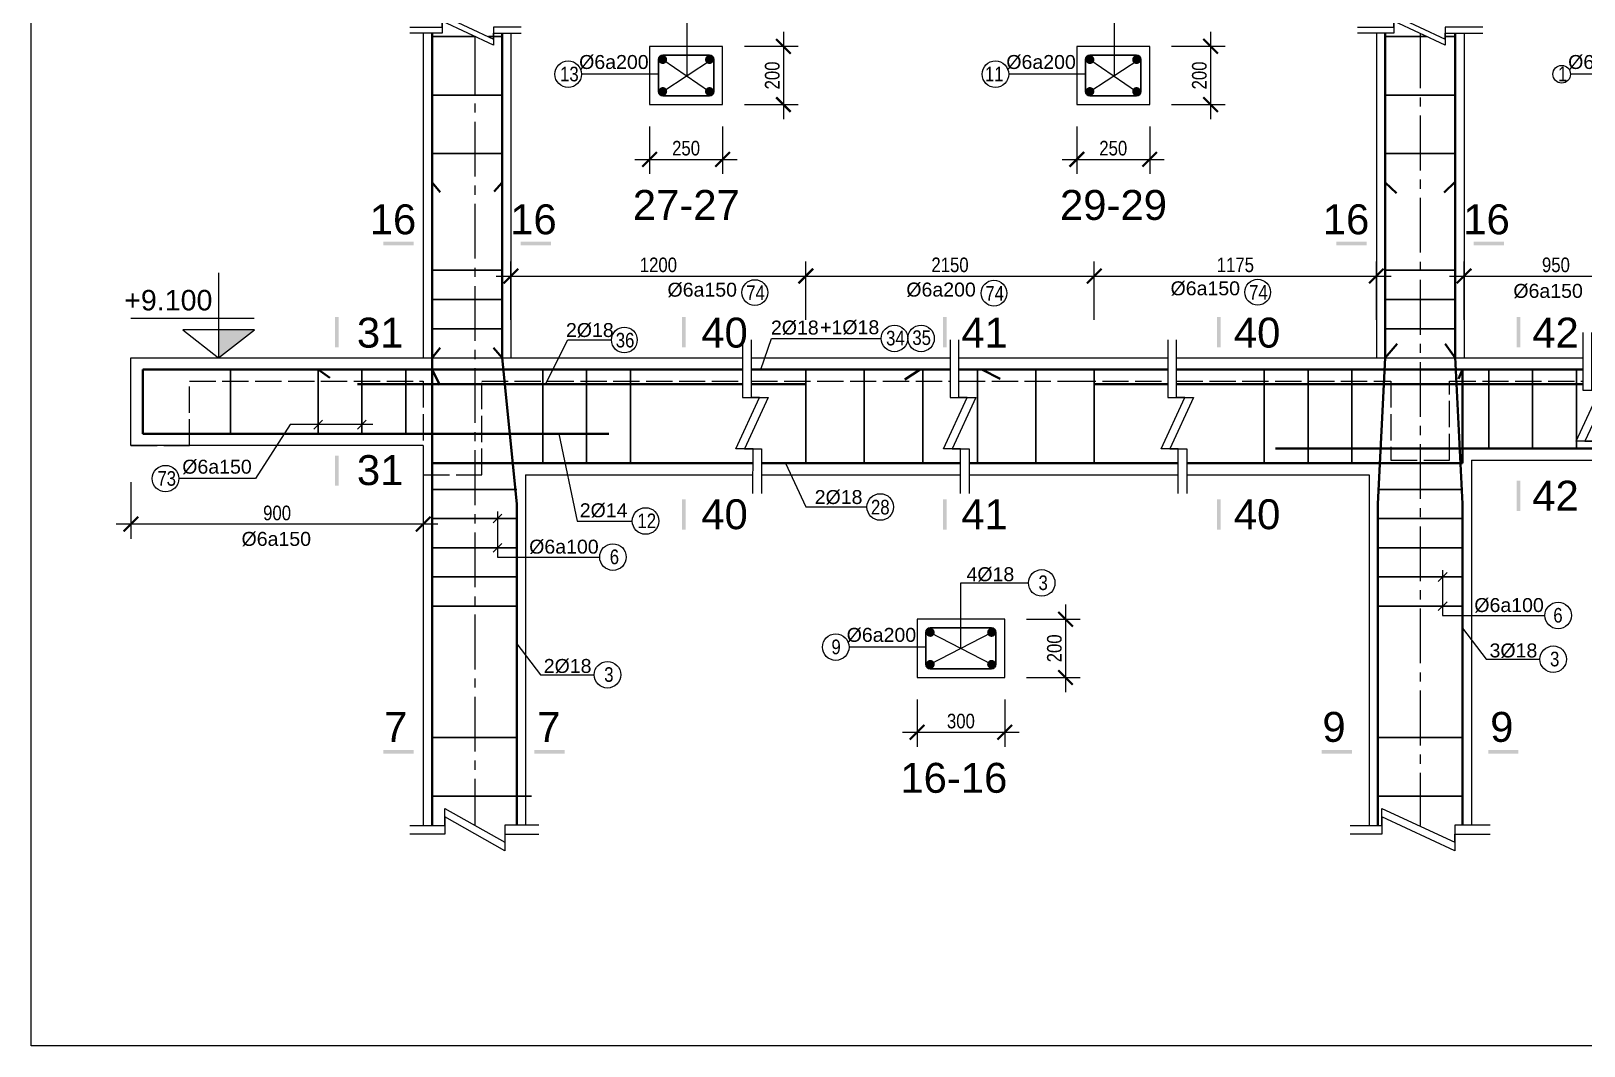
# Model space of a CAD drawing. Header units: inches. Extents: x 1604615 to 1925968, y -294302 to 52467.
# Drawn here: x 1641421 to 1662672, y -159284 to -145385 of the extents above; entities that cross this region are included whole.
import ezdxf

# ---------------------------------------------------------------- set-up
doc = ezdxf.new("R2010")
doc.units = ezdxf.units.IN
doc.header["$LTSCALE"] = 20
doc.header["$MEASUREMENT"] = 0
doc.linetypes.add('ACAD_ISO02W100', pattern=[15, 12, -3])
doc.linetypes.add('CENTER2', pattern=[1.125, 0.75, -0.125, 0.125, -0.125])
doc.layers.get('0').update_dxf_attribs({"lineweight": 13})
for name, color, linetype, lineweight in [('BORDER', 3, 'Continuous', 40), ('Duong bao', 4, 'Continuous', 30), ('net 0.2', 5, 'Continuous', 20), ('net dut', 7, 'Continuous', 9), ('truc', 16, 'CENTER2', 9)]:
    doc.layers.add(name, color=color, linetype=linetype, lineweight=lineweight)
doc.layers.add('kt', color=7, linetype='Continuous')
doc.layers.add('TEXT', color=9, linetype='Continuous')
doc.styles.add('chu', font='VHELVCN.TTF')
doc.styles.add('thep', font='ARIAL.TTF')
doc.dimstyles.new('tl100', dxfattribs={"dimscale": 100, "dimtxt": 2, "dimasz": 2, "dimexe": 2, "dimexo": 5, "dimgap": 0.5, "dimtad": 1, "dimdec": 0, "dimzin": 0, "dimdsep": 46, "dimtxsty": 'chu', "dimblk": 'ARCHTICK', "dimcen": 1, "dimdle": 2, "dimclrd": 1, "dimclre": 1, "dimclrt": 2, "dimadec": 0, "dimazin": 0, "dimtfac": 1, "dimtdec": 0, "dimtix": 1, "dimtofl": 0, "dimtmove": 0, "dimatfit": 3, "dimldrblk": 'ARCHTICK', "dimfxl": 1, "dimtolj": 1, "dimtzin": 0, "dimarcsym": 0})
doc.dimstyles.new('tl25', dxfattribs={"dimscale": 100, "dimtxt": 2, "dimasz": 2, "dimexe": 2, "dimexo": 3, "dimgap": 0.5, "dimtad": 1, "dimdec": 0, "dimlfac": 0.25, "dimdsep": 46, "dimtxsty": 'chu', "dimblk": 'ARCHTICK', "dimcen": 8, "dimdle": 2, "dimclrd": 1, "dimclre": 1, "dimclrt": 2, "dimadec": 0, "dimazin": 0, "dimtfac": 0.1, "dimtdec": 0, "dimtix": 1, "dimtmove": 2, "dimatfit": 3, "dimldrblk": 'ARCHTICK', "dimfxl": 6, "dimfxlon": 1, "dimtolj": 1, "dimlwe": -1, "dimarcsym": 0})

# ---------------------------------------------------------------- blocks, each defined once
blk = doc.blocks.new('_ArchTick')
at = {"color": 0, "linetype": 'ByBlock', "const_width": 0.15}
blk.add_lwpolyline([(-0.5, -0.5), (0.5, 0.5)], dxfattribs=at)
blk = doc.blocks.new('*D748')
at = {"color": 1, "lineweight": -2}
for p, q in [((1642788, -151561), (1642788, -152338)), ((1646788, -151561), (1646788, -152338)), ((1646988, -152138), (1642588, -152138))]:
    blk.add_line(p, q, dxfattribs=at)
at = {"layer": 'Defpoints', "color": 0}
for p in [(1642788, -151061), (1646788, -151061), (1642788, -152138)]:
    blk.add_point(p, dxfattribs=at)
at = {"color": 1, "lineweight": -2, "xscale": 200, "yscale": 200, "zscale": 200, "rotation": 180}
blk.add_blockref('_ArchTick', (1642788, -152138), dxfattribs=at)
at = {"color": 1, "lineweight": -2, "xscale": 200, "yscale": 200, "zscale": 200}
blk.add_blockref('_ArchTick', (1646788, -152138), dxfattribs=at)
at = {"color": 2, "insert": (1644788, -151986), "char_height": 200, "attachment_point": 5, "style": 'chu'}
blk.add_mtext('\\A1;900', dxfattribs=at)
blk = doc.blocks.new('*D750')
at = {"color": 1}
for p, q in [((1647988, -149340), (1647988, -148540)), ((1652023, -149340), (1652023, -148540))]:
    blk.add_line(p, q, dxfattribs=at)
at = {"color": 1, "lineweight": -2}
blk.add_line((1647788, -148740), (1652223, -148740), dxfattribs=at)
at = {"layer": 'Defpoints', "color": 0}
for p in [(1652023, -148740), (1647988, -149861), (1652023, -150021)]:
    blk.add_point(p, dxfattribs=at)
at = {"color": 1, "lineweight": -2, "xscale": 200, "yscale": 200, "zscale": 200, "rotation": 180}
blk.add_blockref('_ArchTick', (1647988, -148740), dxfattribs=at)
at = {"color": 1, "lineweight": -2, "xscale": 200, "yscale": 200, "zscale": 200}
blk.add_blockref('_ArchTick', (1652023, -148740), dxfattribs=at)
at = {"color": 2, "insert": (1650006, -148588), "char_height": 200, "attachment_point": 5, "style": 'chu'}
blk.add_mtext('\\A1;1200', dxfattribs=at)
blk = doc.blocks.new('*D751')
at = {"color": 1}
for p, q in [((1652023, -149340), (1652023, -148540)), ((1655971, -149340), (1655971, -148540))]:
    blk.add_line(p, q, dxfattribs=at)
at = {"color": 1, "lineweight": -2}
blk.add_line((1651823, -148740), (1656171, -148740), dxfattribs=at)
at = {"layer": 'Defpoints', "color": 0}
for p in [(1655971, -148740), (1652023, -150021), (1655971, -151301)]:
    blk.add_point(p, dxfattribs=at)
at = {"color": 1, "lineweight": -2, "xscale": 200, "yscale": 200, "zscale": 200, "rotation": 180}
blk.add_blockref('_ArchTick', (1652023, -148740), dxfattribs=at)
at = {"color": 1, "lineweight": -2, "xscale": 200, "yscale": 200, "zscale": 200}
blk.add_blockref('_ArchTick', (1655971, -148740), dxfattribs=at)
at = {"color": 2, "insert": (1653997, -148588), "char_height": 200, "attachment_point": 5, "style": 'chu'}
blk.add_mtext('\\A1;2150', dxfattribs=at)
blk = doc.blocks.new('*D550')
at = {"color": 1}
for p, q in [((1655971, -149340), (1655971, -148540)), ((1659832, -149340), (1659832, -148540))]:
    blk.add_line(p, q, dxfattribs=at)
at = {"color": 1, "lineweight": -2}
blk.add_line((1655771, -148740), (1660032, -148740), dxfattribs=at)
at = {"layer": 'Defpoints', "color": 0}
for p in [(1659832, -148740), (1655971, -151701), (1659832, -151867)]:
    blk.add_point(p, dxfattribs=at)
at = {"color": 1, "lineweight": -2, "xscale": 200, "yscale": 200, "zscale": 200, "rotation": 180}
blk.add_blockref('_ArchTick', (1655971, -148740), dxfattribs=at)
at = {"color": 1, "lineweight": -2, "xscale": 200, "yscale": 200, "zscale": 200}
blk.add_blockref('_ArchTick', (1659832, -148740), dxfattribs=at)
at = {"color": 2, "insert": (1657902, -148588), "char_height": 200, "attachment_point": 5, "style": 'chu'}
blk.add_mtext('\\A1;1175', dxfattribs=at)
blk = doc.blocks.new('kk')
at = {"ltscale": 0.1}
for p, q in [((-71, 1140), (-71, 350)), ((49, 350), (49, 1140)), ((-162, -350), (162, 350)), ((-71, 350), (281, 350)), ((281, 350), (-44, -350)), ((162, 350), (49, 350)), ((73, -350), (-162, -350)), ((-44, -350), (189, -350)), ((71, -962), (73, -350)), ((189, -350), (189, -962))]:
    blk.add_line(p, q, dxfattribs=at)
blk = doc.blocks.new('*D551')
at = {"color": 1}
for p, q in [((1661032, -149340), (1661032, -148540)), ((1663546, -149340), (1663546, -148540))]:
    blk.add_line(p, q, dxfattribs=at)
at = {"color": 1, "lineweight": -2}
blk.add_line((1660832, -148740), (1663746, -148740), dxfattribs=at)
at = {"layer": 'Defpoints', "color": 0}
for p in [(1663546, -148740), (1661032, -149861), (1663546, -150181)]:
    blk.add_point(p, dxfattribs=at)
at = {"color": 1, "lineweight": -2, "xscale": 200, "yscale": 200, "zscale": 200, "rotation": 180}
blk.add_blockref('_ArchTick', (1661032, -148740), dxfattribs=at)
at = {"color": 1, "lineweight": -2, "xscale": 200, "yscale": 200, "zscale": 200}
blk.add_blockref('_ArchTick', (1663546, -148740), dxfattribs=at)
at = {"color": 2, "insert": (1662289, -148588), "char_height": 200, "attachment_point": 5, "style": 'chu'}
blk.add_mtext('\\A1;950', dxfattribs=at)
blk = doc.blocks.new('*D799')
at = {"color": 1, "lineweight": -2}
blk.add_line((1655578, -153240), (1655578, -154438), dxfattribs=at)
at = {"color": 1}
for p, q in [((1655045, -153440), (1655778, -153440)), ((1655045, -154238), (1655778, -154238))]:
    blk.add_line(p, q, dxfattribs=at)
at = {"layer": 'Defpoints', "color": 0}
for p in [(1654745, -153440), (1654745, -154238), (1655578, -154238)]:
    blk.add_point(p, dxfattribs=at)
at = {"color": 1, "lineweight": -2, "xscale": 200, "yscale": 200, "zscale": 200}
for p, rotation in [((1655578, -153440), 90), ((1655578, -154238), 270)]:
    blk.add_blockref('_ArchTick', p, dxfattribs=dict(at, rotation=rotation))
at = {"color": 2, "insert": (1655426, -153839), "char_height": 200, "attachment_point": 5, "rotation": 90, "style": 'chu'}
blk.add_mtext('\\A1;200', dxfattribs=at)
blk = doc.blocks.new('*D800')
at = {"color": 1}
for p, q in [((1653547, -154538), (1653547, -155188)), ((1654745, -154538), (1654745, -155188))]:
    blk.add_line(p, q, dxfattribs=at)
at = {"color": 1, "lineweight": -2}
blk.add_line((1653347, -154988), (1654945, -154988), dxfattribs=at)
at = {"layer": 'Defpoints', "color": 0}
for p in [(1653547, -154238), (1654745, -154238), (1654745, -154988)]:
    blk.add_point(p, dxfattribs=at)
at = {"color": 1, "lineweight": -2, "xscale": 200, "yscale": 200, "zscale": 200, "rotation": 180}
blk.add_blockref('_ArchTick', (1653547, -154988), dxfattribs=at)
at = {"color": 1, "lineweight": -2, "xscale": 200, "yscale": 200, "zscale": 200}
blk.add_blockref('_ArchTick', (1654745, -154988), dxfattribs=at)
at = {"color": 2, "insert": (1654146, -154836), "char_height": 200, "attachment_point": 5, "style": 'chu'}
blk.add_mtext('\\A1;300', dxfattribs=at)
blk = doc.blocks.new('*D819')
at = {"color": 1, "lineweight": -2}
blk.add_line((1651717, -145394), (1651717, -146592), dxfattribs=at)
at = {"color": 1}
for p, q in [((1651184, -145594), (1651917, -145594)), ((1651184, -146392), (1651917, -146392))]:
    blk.add_line(p, q, dxfattribs=at)
at = {"layer": 'Defpoints', "color": 0}
for p in [(1650884, -145594), (1650884, -146392), (1651717, -146392)]:
    blk.add_point(p, dxfattribs=at)
at = {"color": 1, "lineweight": -2, "xscale": 200, "yscale": 200, "zscale": 200}
for p, rotation in [((1651717, -145594), 90), ((1651717, -146392), 270)]:
    blk.add_blockref('_ArchTick', p, dxfattribs=dict(at, rotation=rotation))
at = {"color": 2, "insert": (1651565, -145993), "char_height": 200, "attachment_point": 5, "rotation": 90, "style": 'chu'}
blk.add_mtext('\\A1;200', dxfattribs=at)
blk = doc.blocks.new('*D820')
at = {"color": 1}
for p, q in [((1649886, -146692), (1649886, -147342)), ((1650884, -146692), (1650884, -147342))]:
    blk.add_line(p, q, dxfattribs=at)
at = {"color": 1, "lineweight": -2}
blk.add_line((1649686, -147142), (1651084, -147142), dxfattribs=at)
at = {"layer": 'Defpoints', "color": 0}
for p in [(1649886, -146392), (1650884, -146392), (1650884, -147142)]:
    blk.add_point(p, dxfattribs=at)
at = {"color": 1, "lineweight": -2, "xscale": 200, "yscale": 200, "zscale": 200, "rotation": 180}
blk.add_blockref('_ArchTick', (1649886, -147142), dxfattribs=at)
at = {"color": 1, "lineweight": -2, "xscale": 200, "yscale": 200, "zscale": 200}
blk.add_blockref('_ArchTick', (1650884, -147142), dxfattribs=at)
at = {"color": 2, "insert": (1650385, -146990), "char_height": 200, "attachment_point": 5, "style": 'chu'}
blk.add_mtext('\\A1;250', dxfattribs=at)
blk = doc.blocks.new('*D823')
at = {"color": 1, "lineweight": -2}
blk.add_line((1657563, -145394), (1657563, -146592), dxfattribs=at)
at = {"color": 1}
for p, q in [((1657030, -145594), (1657763, -145594)), ((1657030, -146392), (1657763, -146392))]:
    blk.add_line(p, q, dxfattribs=at)
at = {"layer": 'Defpoints', "color": 0}
for p in [(1656730, -145594), (1656730, -146392), (1657563, -146392)]:
    blk.add_point(p, dxfattribs=at)
at = {"color": 1, "lineweight": -2, "xscale": 200, "yscale": 200, "zscale": 200}
for p, rotation in [((1657563, -145594), 90), ((1657563, -146392), 270)]:
    blk.add_blockref('_ArchTick', p, dxfattribs=dict(at, rotation=rotation))
at = {"color": 2, "insert": (1657410, -145993), "char_height": 200, "attachment_point": 5, "rotation": 90, "style": 'chu'}
blk.add_mtext('\\A1;200', dxfattribs=at)
blk = doc.blocks.new('*D824')
at = {"color": 1}
for p, q in [((1655732, -146692), (1655732, -147342)), ((1656730, -146692), (1656730, -147342))]:
    blk.add_line(p, q, dxfattribs=at)
at = {"color": 1, "lineweight": -2}
blk.add_line((1655532, -147142), (1656930, -147142), dxfattribs=at)
at = {"layer": 'Defpoints', "color": 0}
for p in [(1655732, -146392), (1656730, -146392), (1656730, -147142)]:
    blk.add_point(p, dxfattribs=at)
at = {"color": 1, "lineweight": -2, "xscale": 200, "yscale": 200, "zscale": 200, "rotation": 180}
blk.add_blockref('_ArchTick', (1655732, -147142), dxfattribs=at)
at = {"color": 1, "lineweight": -2, "xscale": 200, "yscale": 200, "zscale": 200}
blk.add_blockref('_ArchTick', (1656730, -147142), dxfattribs=at)
at = {"color": 2, "insert": (1656231, -146990), "char_height": 200, "attachment_point": 5, "style": 'chu'}
blk.add_mtext('\\A1;250', dxfattribs=at)

msp = doc.modelspace()

# ---------------------------------------------------------------- hatches: boundary and pattern name
at = {"layer": 'kt'}
msp.add_hatch(color=256, dxfattribs=at).paths.add_polyline_path([(1644477, -149477.4), (1643987.4, -149861.2), (1643987.4, -149477.4)])

# ---------------------------------------------------------------- linework, layer by layer
for p, q in [((1650400.3, -145994), (1650400.3, -145097.6)), ((1656246.2, -145994), (1656246.2, -145097.6)), ((1650884.3, -145594.1), (1649886.3, -145594.1)), ((1649886.3, -145594.1), (1649886.3, -146392.1)), ((1650066.3, -145776), (1650704.3, -146212.1)), ((1650066.3, -146212.1), (1650734.3, -145776)), ((1650884.3, -146392.1), (1650884.3, -145594.1)), ((1656730.2, -145594.1), (1655732.2, -145594.1)), ((1655732.2, -145594.1), (1655732.2, -146392.1)), ((1655912.2, -145776), (1656550.2, -146212.1)), ((1655912.2, -146212.1), (1656580.2, -145776)), ((1656730.2, -146392.1), (1656730.2, -145594.1)), ((1650006.3, -145976), (1648953.8, -145976)), ((1655852.2, -145976), (1654799.7, -145976)), ((1663541, -145976), (1662488.5, -145976)), ((1649886.3, -146392.1), (1650884.3, -146392.1)), ((1655732.2, -146392.1), (1656730.2, -146392.1)), ((1645288.6, -150835.6), (1645408.3, -150715.1)), ((1645888.6, -150835.6), (1646008.3, -150715.1)), ((1647744.6, -152121.4), (1647864.3, -152000.9)), ((1647744.6, -152521.4), (1647864.3, -152400.9)), ((1654146.3, -153839.6), (1654146.3, -152943.2)), ((1654146.3, -152943.2), (1655069.9, -152943.2)), ((1660679, -152921.4), (1660798.7, -152800.9)), ((1660679, -153321.4), (1660798.7, -153200.9)), ((1654745.3, -153439.7), (1653547.3, -153439.7)), ((1653547.3, -153439.7), (1653547.3, -154237.7)), ((1653727.3, -154057.7), (1654565.3, -153619.7)), ((1653727.3, -153621.6), (1654565.3, -154057.7)), ((1654745.3, -154237.7), (1654745.3, -153439.7)), ((1653667.3, -153821.6), (1652614.9, -153821.6)), ((1653547.3, -154237.7), (1654745.3, -154237.7)), ((1647905, -156261.9), (1647905, -156613.6))]:
    msp.add_line(p, q)
at = {"ltscale": 0.1}
for p, q in [((1646788.4, -145414.6), (1646788.4, -149861.2)), ((1647988.4, -145414.6), (1647988.4, -149861.2)), ((1659831.9, -145414.6), (1659831.9, -149861.2)), ((1661031.9, -145414.6), (1661031.9, -149861.2)), ((1642788.4, -151061.2), (1642788.4, -149861.2)), ((1646788.4, -149861.2), (1647988.4, -149861.2)), ((1659631.9, -149861.2), (1661231.9, -149861.2)), ((1659731.9, -149861.2), (1661131.9, -149861.2)), ((1646788.4, -151061.2), (1642788.4, -151061.2)), ((1646788.4, -151061.2), (1646788.4, -156264.2)), ((1661131.9, -151261.2), (1661131.9, -156264.2)), ((1661131.9, -151261.2), (1662801.5, -151261.7)), ((1648188.5, -151461.2), (1648188.4, -156264.2)), ((1648188.4, -151461.2), (1651300.5, -151461.7)), ((1651418.4, -151461.2), (1654140.1, -151461.7)), ((1654258, -151461.2), (1657119.5, -151461.2)), ((1657237.4, -151461.2), (1659731.9, -151461.2)), ((1659731.9, -151461.2), (1659731.9, -156264.2)), ((1647082, -156265.3), (1647082, -156030.2)), ((1647082, -156030.2), (1647905, -156495.1)), ((1647905, -156613.6), (1647082, -156148.7)), ((1647082, -156148.7), (1647082, -156381.9)), ((1646605.7, -156263.6), (1647082, -156265.3)), ((1647082, -156381.9), (1646605.7, -156381.9)), ((1648367.7, -156261.9), (1647905, -156261.9)), ((1647905, -156381.9), (1648367.7, -156381.9))]:
    msp.add_line(p, q, dxfattribs=at)
msp.add_lwpolyline([(1641421, -112419.5), (1676538.2, -112419.5), (1676538.2, -159284.5), (1641421, -159284.5)], close=True)
for points in [[(1646605.7, -145331.4), (1647048.2, -145333), (1647048.2, -145168.4), (1647749.8, -145493.9), (1647749.8, -145414.6), (1648129.3, -145414.6)], [(1648129.3, -145330.6), (1647749.8, -145330.6), (1647749.8, -145576.8), (1647048.2, -145251.4), (1647048.2, -145414.6), (1646605.7, -145414.6)], [(1659574.5, -145331.3), (1660071.7, -145333), (1660071.7, -145168.4), (1660773.2, -145493.9), (1660773.2, -145414.6), (1661289.2, -145414.6)], [(1661289.2, -145330.6), (1660773.2, -145330.6), (1660773.2, -145576.8), (1660071.7, -145251.4), (1660071.7, -145414.6), (1659574.5, -145414.6)], [(1642788.4, -149861.2), (1646788.4, -149861.2)], [(1647988.4, -149861.2), (1651158.4, -149861.2)], [(1651278.4, -149861.2), (1653998, -149861.2)], [(1654118, -149861.2), (1656977.4, -149861.2)], [(1657097.4, -149861.2), (1659631.9, -149861.2)], [(1661231.9, -149861.2), (1662659, -149861.2)], [(1659474.5, -156263.8), (1659905.5, -156265.3), (1659905.5, -156030.2), (1660907.8, -156495.1), (1660907.8, -156381.9), (1661389.2, -156381.9)], [(1661389.2, -156261.9), (1660907.8, -156261.9), (1660907.8, -156613.6), (1659905.5, -156148.7), (1659905.5, -156381.9), (1659474.5, -156381.9)]]:
    msp.add_lwpolyline(points, dxfattribs=at)
at = {"const_width": 60}
for points in [[(1650036.3, -145776, -1), (1650096.3, -145776, -1)], [(1650734.3, -145776, 1), (1650674.3, -145776, 1)], [(1655882.2, -145776, -1), (1655942.2, -145776, -1)], [(1656580.2, -145776, 1), (1656520.2, -145776, 1)], [(1650036.3, -146212.1, 1), (1650096.3, -146212.1, 1)], [(1650734.3, -146212.1, -1), (1650674.3, -146212.1, -1)], [(1655882.2, -146212.1, 1), (1655942.2, -146212.1, 1)], [(1656580.2, -146212.1, -1), (1656520.2, -146212.1, -1)], [(1653697.3, -153621.6, -1), (1653757.3, -153621.6, -1)], [(1654595.3, -153621.6, 1), (1654535.3, -153621.6, 1)], [(1653697.3, -154057.7, 1), (1653757.3, -154057.7, 1)], [(1654595.3, -154057.7, -1), (1654535.3, -154057.7, -1)]]:
    msp.add_lwpolyline(points, format="xyb", close=True, dxfattribs=at)
for points in [[(1651409.7, -150021.2), (1651555.8, -149594.3), (1653054.6, -149594.3)], [(1648459, -150221.2), (1648768, -149615.9), (1649364.1, -149615.9)], [(1646097.7, -150775.3), (1644965.3, -150775.3), (1644492.7, -151514.7), (1643443.2, -151514.7)], [(1648645.9, -150901.2), (1648895.4, -152094.9), (1649649.1, -152094.9)], [(1651745.8, -151301.2), (1652024.2, -151903.1), (1652860.4, -151903.1)], [(1647804.4, -151966.8), (1647804.4, -152588.6), (1649202.7, -152588.6)], [(1660738.8, -152766.8), (1660738.8, -153388.6), (1662137.1, -153388.6)], [(1661011.9, -153563.6), (1661334, -153988.1), (1662070.3, -153988.1)], [(1648068.4, -153775.8), (1648390.5, -154200.3), (1649126.9, -154200.3)]]:
    msp.add_lwpolyline(points)
for centre, radius in [((1648772, -145976), 181.9), ((1654617.8, -145976), 181.9), ((1662367.6, -145976), 121), ((1651325.5, -148966.5), 176.4), ((1654598.5, -148974.4), 176.4), ((1658207.5, -148961.4), 176.4), ((1649540.5, -149615.9), 176.4), ((1653236.5, -149594.3), 181.9), ((1653600.3, -149594.3), 181.9), ((1643261.3, -151514.7), 181.9), ((1653042.3, -151903.1), 181.9), ((1649831, -152094.9), 181.9), ((1649384.6, -152588.6), 181.9), ((1655251.8, -152943.2), 181.9), ((1662319, -153388.6), 181.9), ((1652433, -153821.6), 181.9), ((1662252.2, -153988.1), 181.9), ((1649308.8, -154200.3), 181.9)]:
    msp.add_circle(centre, radius)
for points in [[(1646655.2, -148321), (1646655.2, -148271), (1646240.9, -148321), (1646240.9, -148271)], [(1648535.4, -148321), (1648535.4, -148271), (1648121.1, -148321), (1648121.1, -148271)], [(1659698.7, -148321), (1659698.7, -148271), (1659284.4, -148321), (1659284.4, -148271)], [(1661578.9, -148321), (1661578.9, -148271), (1661164.6, -148321), (1661164.6, -148271)], [(1645629.7, -149302.8), (1645579.7, -149302.8), (1645629.7, -149717.1), (1645579.7, -149717.1)], [(1650379, -149302.8), (1650329, -149302.8), (1650379, -149717.1), (1650329, -149717.1)], [(1653952.1, -149302.8), (1653902.1, -149302.8), (1653952.1, -149717.1), (1653902.1, -149717.1)], [(1657700.8, -149302.8), (1657650.8, -149302.8), (1657700.8, -149717.1), (1657650.8, -149717.1)], [(1661800.6, -149302.8), (1661750.6, -149302.8), (1661800.6, -149717.1), (1661750.6, -149717.1)], [(1645629.7, -151198.3), (1645579.7, -151198.3), (1645629.7, -151612.6), (1645579.7, -151612.6)], [(1661800.6, -151544.2), (1661750.6, -151544.2), (1661800.6, -151958.5), (1661750.6, -151958.5)], [(1650379, -151798.4), (1650329, -151798.4), (1650379, -152212.7), (1650329, -152212.7)], [(1653952.1, -151798.4), (1653902.1, -151798.4), (1653952.1, -152212.7), (1653902.1, -152212.7)], [(1657700.8, -151798.4), (1657650.8, -151798.4), (1657700.8, -152212.7), (1657650.8, -152212.7)], [(1646655.2, -155282.3), (1646655.2, -155232.3), (1646240.9, -155282.3), (1646240.9, -155232.3)], [(1648724.5, -155282.3), (1648724.5, -155232.3), (1648310.2, -155282.3), (1648310.2, -155232.3)], [(1659498.7, -155282.3), (1659498.7, -155232.3), (1659084.4, -155282.3), (1659084.4, -155232.3)], [(1661776.7, -155282.3), (1661776.7, -155232.3), (1661362.4, -155282.3), (1661362.4, -155232.3)]]:
    msp.add_trace(points)
at = {"layer": 'BORDER', "ltscale": 0.1}
for p, q in [((1647868.4, -145414.6), (1647868.4, -149861.2)), ((1659951.9, -145414.6), (1659951.9, -149861.2)), ((1660911.9, -145414.6), (1660911.9, -149861.2)), ((1660911.9, -149851.7), (1660911.9, -147051.7)), ((1659951.9, -149861.2), (1659951.9, -147061.2)), ((1646908.4, -147461.2), (1647020.9, -147591)), ((1647868.4, -147461.2), (1647757.7, -147580.2)), ((1647868.4, -149861.2), (1647868.4, -147461.2)), ((1659951.9, -147461.2), (1660106.2, -147603.6)), ((1660911.9, -147451.7), (1660757.5, -147594.2)), ((1646908.4, -149861.2), (1647019, -149723.1)), ((1647868.4, -149861.2), (1647751.8, -149724.4)), ((1659951.9, -149861.2), (1660114.9, -149670.3)), ((1660911.9, -149860.5), (1660772.8, -149666.5)), ((1642948.4, -150021.2), (1651158.4, -150021.2)), ((1645348.4, -150021.2), (1645510.8, -150136.4)), ((1646908.4, -150021.2), (1647014.7, -150233.3)), ((1648068.4, -151861.2), (1647868.4, -149861.2)), ((1651278.4, -150021.2), (1653998, -150021.2)), ((1651278.4, -150021.2), (1653588.4, -150021.2)), ((1653588.4, -150021.2), (1653378.1, -150156.3)), ((1654118, -150021.2), (1656977.4, -150021.2)), ((1656977.4, -150021.2), (1654432.9, -150021.2)), ((1654432.9, -150021.2), (1654682.1, -150145.8)), ((1657097.4, -150021.2), (1662659, -150021.2)), ((1659851.9, -151861.2), (1659951.9, -149861.2)), ((1661011.9, -151861.2), (1660911.9, -149851.7)), ((1661011.9, -150021.2), (1660953.9, -150145.8)), ((1661011.9, -151301.2), (1661011.9, -150021.2)), ((1648188.4, -150221.2), (1645888.4, -150221.2)), ((1646908.4, -151301.2), (1651301.1, -151301.7)), ((1651418.4, -151301.2), (1654140.7, -151301.7)), ((1654258, -151301.2), (1657120.1, -151301.2)), ((1657237.4, -151301.2), (1661011.9, -151301.2)), ((1659731.5, -151101.2), (1658451.5, -151101.2)), ((1659731.5, -151101.2), (1662802.1, -151101.7)), ((1648068.4, -151861.2), (1648068.4, -156264.2)), ((1659851.9, -151861.2), (1659851.9, -156264.2)), ((1661011.9, -151861.2), (1661011.9, -156264.2))]:
    msp.add_line(p, q, dxfattribs=at)
for points in [[(1646908.4, -156264.2), (1646908.4, -145414.6)], [(1642948.4, -150021.2), (1642948.4, -150901.2)], [(1647588.4, -150021.2), (1651158.4, -150021.2)], [(1660432.9, -150021.2), (1657097.4, -150021.2)], [(1660432.9, -150021.2), (1662659, -150021.2)], [(1646908.4, -150221.2), (1648188.4, -150221.2), (1651158.4, -150221.2)], [(1651278.4, -150221.2), (1652023.4, -150221.2)], [(1655971.5, -150221.2), (1656977.4, -150221.2)], [(1657097.4, -150221.2), (1660432.9, -150221.2), (1662659, -150221.2)], [(1642948.4, -150901.2), (1642948.4, -150901.2), (1646788.4, -150901.2), (1649325.9, -150901.2)]]:
    msp.add_lwpolyline(points, dxfattribs=at)
at = {"layer": 'Duong bao', "ltscale": 0.1}
for p, q in [((1646908.4, -145461.2), (1647500.5, -145461.2)), ((1647679.3, -145461.2), (1647868.4, -145461.2)), ((1659951.9, -145461.2), (1660524, -145461.2)), ((1660773.2, -145461.2), (1660911.9, -145461.2)), ((1646908.4, -146261.2), (1647868.4, -146261.2)), ((1659951.9, -146261.2), (1660911.9, -146261.2)), ((1646908.4, -147061.2), (1647868.4, -147061.2)), ((1659951.9, -147061.2), (1660911.9, -147061.2)), ((1646908.4, -148661.2), (1647868.4, -148661.2)), ((1659951.9, -148661.2), (1660911.9, -148661.2)), ((1646908.4, -149061.2), (1647868.4, -149061.2)), ((1659951.9, -149061.2), (1660911.9, -149061.2)), ((1646908.4, -149461.2), (1647868.4, -149461.2)), ((1659951.9, -149461.2), (1660911.9, -149461.2)), ((1644148.4, -150021.2), (1644148.4, -150901.2)), ((1645348.4, -150021.2), (1645348.4, -150901.2)), ((1645948.4, -150021.2), (1645948.4, -150901.2)), ((1646548.4, -150021.2), (1646548.4, -150901.2)), ((1648423.4, -151301.2), (1648423.4, -150021.2)), ((1649023.4, -151301.2), (1649023.4, -150021.2)), ((1649623.4, -151301.2), (1649623.4, -150021.2)), ((1652023.4, -151301.2), (1652023.4, -150021.2)), ((1652823.4, -151301.2), (1652823.4, -150021.2)), ((1653623.4, -151301.2), (1653623.4, -150021.2)), ((1654371.5, -151301.2), (1654371.5, -150021.2)), ((1655171.5, -151301.2), (1655171.5, -150021.2)), ((1655971.5, -151301.2), (1655971.5, -150021.2)), ((1658296.9, -151301.2), (1658296.9, -150021.2)), ((1658896.9, -151301.2), (1658896.9, -150021.2)), ((1659496.9, -151301.2), (1659496.9, -150021.2)), ((1661369.2, -151101.2), (1661369.2, -150021.2)), ((1661969.2, -151101.2), (1661969.2, -150021.2)), ((1662569.2, -151101.2), (1662569.2, -150021.2)), ((1646908.4, -151661.2), (1648068.4, -151661.2)), ((1659851.9, -151661.2), (1661011.9, -151661.2)), ((1646908.4, -152061.2), (1648068.4, -152061.2)), ((1659851.9, -152061.2), (1661011.9, -152061.2)), ((1646908.4, -152461.2), (1648068.4, -152461.2)), ((1659851.9, -152461.2), (1661011.9, -152461.2)), ((1646908.4, -152861.2), (1648068.4, -152861.2)), ((1659851.9, -152861.2), (1661011.9, -152861.2)), ((1646908.4, -153261.2), (1648068.4, -153261.2)), ((1659851.9, -153261.2), (1661011.9, -153261.2)), ((1646908.4, -155061.2), (1648068.4, -155061.2)), ((1659851.9, -155061.2), (1661011.9, -155061.2)), ((1646908.4, -155861.2), (1648268.4, -155861.2)), ((1659851.9, -155861.2), (1661011.9, -155861.2))]:
    msp.add_line(p, q, dxfattribs=at)
at = {"layer": 'Duong bao'}
for p, q in [((1650006.3, -145774.1), (1650006.3, -146212.1)), ((1650704.3, -145714.1), (1650066.3, -145714.1)), ((1650764.3, -146212.1), (1650764.3, -145774.1)), ((1655852.2, -145774.1), (1655852.2, -146212.1)), ((1656550.2, -145714.1), (1655912.2, -145714.1)), ((1656610.2, -146212.1), (1656610.2, -145774.1)), ((1650066.3, -146272.1), (1650704.3, -146272.1)), ((1655912.2, -146272.1), (1656550.2, -146272.1)), ((1653667.3, -153619.7), (1653667.3, -154057.7)), ((1654565.3, -153559.7), (1653727.3, -153559.7)), ((1654625.3, -154057.7), (1654625.3, -153619.7)), ((1653727.3, -154117.7), (1654565.3, -154117.7))]:
    msp.add_line(p, q, dxfattribs=at)
for centre, start, end in [((1650066.3, -145774.1), 90, 180), ((1650066.3, -145780.8), 90, 180), ((1650704.3, -145774.1), 0, 90), ((1655912.2, -145774.1), 90, 180), ((1655912.2, -145780.8), 90, 180), ((1656550.2, -145774.1), 0, 90), ((1650066.3, -146212.1), 180, 270), ((1650704.3, -146212.1), 270, 0), ((1655912.2, -146212.1), 180, 270), ((1656550.2, -146212.1), 270, 0), ((1653727.3, -153619.7), 90, 180), ((1653727.3, -153626.4), 90, 180), ((1654565.3, -153619.7), 0, 90), ((1653727.3, -154057.7), 180, 270), ((1654565.3, -154057.7), 270, 0)]:
    msp.add_arc(centre, 60, start, end, dxfattribs=at)
at = {"layer": 'kt'}
for p, q in [((1644472.1, -149322.6), (1642788.4, -149322.6)), ((1643497.7, -149477.4), (1643987.4, -149861.2))]:
    msp.add_line(p, q, dxfattribs=at)
msp.add_lwpolyline([(1643987.4, -148697.5), (1643987.4, -149861.2), (1644477, -149477.4), (1643497.7, -149477.4)], dxfattribs=at)
at = {"layer": 'net dut', "linetype": 'ACAD_ISO02W100', "ltscale": 1.5}
for p, q in [((1643588.4, -150181.2), (1646788.4, -150181.2)), ((1646788.4, -150181.2), (1646788.4, -151463.1)), ((1647588.4, -150181.2), (1651158.4, -150181.2)), ((1647588.4, -151463.1), (1647588.4, -150181.2)), ((1651278.4, -150181.2), (1653998, -150181.2)), ((1654118, -150181.2), (1655631.9, -150181.2)), ((1655631.9, -150181.2), (1656977.4, -150181.2)), ((1657097.4, -150181.2), (1660031.9, -150181.2)), ((1660031.9, -150181.2), (1660031.9, -151260.3)), ((1660831.9, -150181.2), (1662659, -150181.2)), ((1660831.9, -151260.3), (1660831.9, -150181.2)), ((1660031.9, -151260.3), (1660831.9, -151260.3)), ((1646788.4, -151463.1), (1647588.4, -151463.1))]:
    msp.add_line(p, q, dxfattribs=at)
msp.add_lwpolyline([(1642788.4, -151061.2), (1643588.4, -151061.2), (1643588.4, -150181.2)], dxfattribs=at)
at = {"layer": 'truc', "linetype": 'CENTER2', "ltscale": 50}
for points in [[(1647493.5, -145457.9), (1647493.5, -145502)], [(1647493.5, -145502), (1647493.5, -156264.2)], [(1660431.9, -145418.5), (1660431.9, -156264.2)]]:
    msp.add_lwpolyline(points, dxfattribs=at)

# ---------------------------------------------------------------- block references
for p in [(1662729.8, -150651.6), (1651229.1, -150754.7), (1654068.7, -150754.7), (1657048.1, -150754.7)]:
    msp.add_blockref('kk', p)

# ---------------------------------------------------------------- texts
at = {"layer": 'net 0.2', "char_height": 200, "width": 363.074, "style": 'chu'}
for s, insert, attachment_point in [('13', (1648660.4, -145873.4), 1), ('11', (1654729.4, -145873.4), 3), ('1', (1662317.4, -145871.9), 1), ('74', (1651207.7, -148868.5), 1), ('74', (1654480.7, -148876.4), 1), ('74', (1658089.7, -148863.4), 1), ('36', (1649422.7, -149517.9), 1), ('34', (1653121.8, -149490), 1), ('35', (1653481.4, -149484), 1), ('73', (1643149.7, -151412.1), 1), ('28', (1652915.4, -151805.1), 1), ('12', (1649719.4, -151992.3), 1), ('6', (1649340.6, -152486), 1), ('3', (1655207.8, -152840.6), 1), ('6', (1662253.1, -153286), 1), ('9', (1652374.3, -153719), 1), ('3', (1662208.2, -153885.4), 1), ('3', (1649264.7, -154097.6), 1)]:
    msp.add_mtext(s, dxfattribs=dict(at, insert=insert, attachment_point=attachment_point))
at = {"layer": 'TEXT', "style": 'thep'}
for s, height, p in [('%%C6a200', 191.25, (1648921.8, -145904.3)), ('%%C6a200', 191.25, (1654767.7, -145904.3)), ('%%C6a100', 191.25, (1662456.5, -145904.3)), ('27-27', 409.93, (1649656.1, -147971.4)), ('29-29', 409.93, (1655502, -147971.4)), ('16', 409.93, (1646055.1, -148168.1)), ('16', 409.93, (1647977.7, -148168.1)), ('16', 409.93, (1659098.6, -148168.1)), ('16', 409.93, (1661021.2, -148168.1)), ('+9.100', 280, (1642695.9, -149210.5)), ('%%C6a150', 191.25, (1650130.9, -149022.6)), ('%%C6a200', 191.25, (1653399.2, -149021)), ('%%C6a150', 191.25, (1657015.2, -149003.7)), ('%%C6a150', 191.25, (1661706.6, -149038.9)), ('31', 409.93, (1645880, -149720.2)), ('2%%C18', 191.25, (1648741.3, -149575)), ('40', 409.93, (1650592.7, -149720.2)), ('2%%C18', 191.25, (1651546.5, -149541.2)), ('+1%%C18', 191.25, (1652219.5, -149537.1)), ('41', 409.93, (1654151.7, -149720.2)), ('40', 409.93, (1657881.1, -149720.2)), ('42', 409.93, (1661965, -149720.2)), ('%%C6a150', 191.25, (1643490.2, -151446.7)), ('31', 409.93, (1645880, -151603)), ('2%%C18', 191.25, (1652145.4, -151862.2)), ('42', 409.93, (1661965, -151953)), ('2%%C14', 191.25, (1648929.7, -152043.8)), ('40', 409.93, (1650592.7, -152207.3)), ('41', 409.93, (1654151.7, -152207.3)), ('40', 409.93, (1657881.1, -152207.3)), ('%%C6a150', 191.25, (1644301.6, -152435.5)), ('%%C6a100', 191.25, (1648238.1, -152541.8)), ('4%%C18', 191.25, (1654222.6, -152919.1)), ('%%C6a100', 191.25, (1661172.5, -153341.8)), ('%%C6a200', 191.25, (1652582.9, -153750)), ('3%%C18', 191.25, (1661380.7, -153963.6)), ('2%%C18', 191.25, (1648437.2, -154175.9)), ('7', 409.9, (1646252.1, -155119.6)), ('7', 409.9, (1648349.1, -155119.6)), ('9', 409.9, (1659092.9, -155119.6)), ('9', 409.9, (1661389.2, -155119.6)), ('16-16', 409.93, (1653317.1, -155817))]:
    msp.add_text(s, height=height, dxfattribs=at).set_placement(p)

# ---------------------------------------------------------------- dimensions: what is measured, and where the dimension line sits
for base, p1, p2, picture, middle in [((1651716.6597328, -146392.1230035), (1650884.3244451, -145594.1230035), (1650884.3244451, -146392.1230035), '*D819', (1651564.5263995, -145993.1230035)), ((1657562.5410552, -146392.1230035), (1656730.2057675, -145594.1230035), (1656730.2057675, -146392.1230035), '*D823', (1657410.4077218, -145993.1230035)), ((1655577.6655873, -154237.7298686), (1654745.3302996, -153439.7298686), (1654745.3302996, -154237.7298686), '*D799', (1655425.532254, -153838.7298686))]:
    dim = msp.add_linear_dim(base=base, p1=p1, p2=p2, angle=90, dimstyle='tl25')
    dim.commit()
    dim.dimension.update_dxf_attribs({"geometry": picture, "text_midpoint": middle})
for base, p1, p2, picture, middle in [((1650884.3244451, -147142.4353287), (1649886.3244451, -146392.1230035), (1650884.3244451, -146392.1230035), '*D820', (1650385.3244451, -146990.3019954)), ((1656730.2057675, -147142.4353287), (1655732.2057675, -146392.1230035), (1656730.2057675, -146392.1230035), '*D824', (1656231.2057675, -146990.3019954)), ((1654745.3302996, -154988.0421938), (1653547.3302996, -154237.7298686), (1654745.3302996, -154237.7298686), '*D800', (1654146.3302996, -154835.9088605))]:
    dim = msp.add_linear_dim(base=base, p1=p1, p2=p2, dimstyle='tl25')
    dim.commit()
    dim.dimension.update_dxf_attribs({"geometry": picture, "text_midpoint": middle})
for base, p1, p2, text, dimstyle, picture, middle in [((1652023.4, -148740.5), (1647988.4, -149861.2), (1652023.4, -150021.2), '1200', 'tl25', '*D750', (1650005.9, -148588.3)), ((1655971.5, -148740.5), (1652023.4, -150021.2), (1655971.5, -151301.2), '2150', 'tl25', '*D751', (1653997.4, -148588.3)), ((1659831.9, -148740.5), (1655971.5, -151701.2), (1659831.9, -151867.2), '1175', 'tl25', '*D550', (1657901.7, -148588.3)), ((1663545.9, -148740), (1661031.9, -149861.2), (1663545.9, -150181.2), '950', 'tl25', '*D551', (1662288.9, -148587.8)), ((1642788.4, -152138.1), (1646788.4, -151061.2), (1642788.4, -151061.2), '900', 'tl100', '*D748', (1644788.4, -151985.9))]:
    dim = msp.add_linear_dim(base=base, p1=p1, p2=p2, text=text, dimstyle=dimstyle)
    dim.commit()
    dim.dimension.update_dxf_attribs({"geometry": picture, "text_midpoint": middle})

doc.saveas('drawing.dxf')
